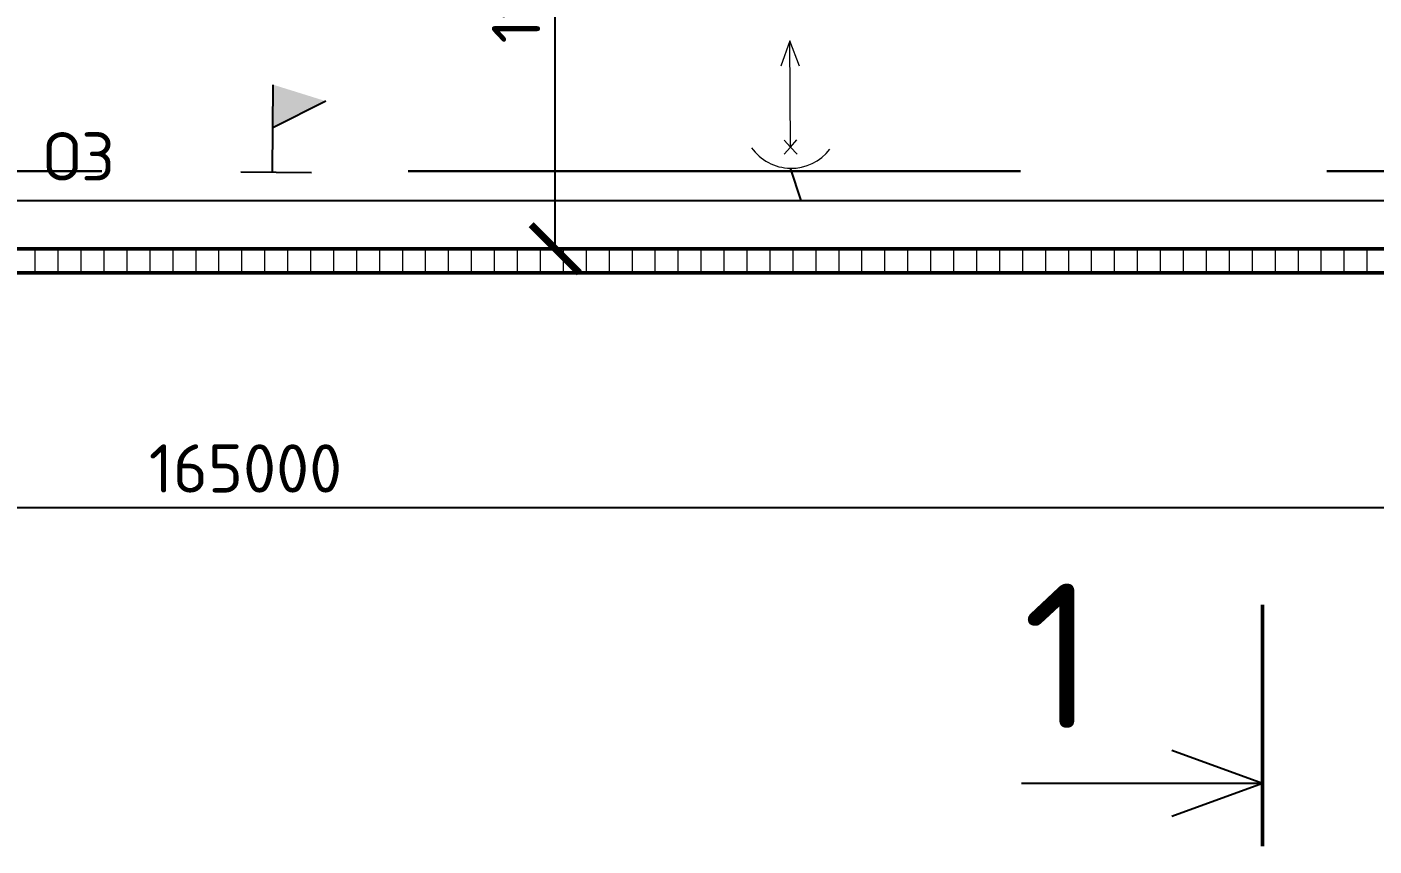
# Model space of a CAD drawing. Header units: millimetres. Extents: x -782 to 10910, y 3841 to 13237.
# Drawn here: x 1093.2 to 1149.1, y 8285 to 8319 of the extents above; entities that cross this region are included whole.
import ezdxf

# ---------------------------------------------------------------- set-up
doc = ezdxf.new("R2010")
doc.units = ezdxf.units.MM
doc.linetypes.add('штриховая2', pattern=[9.525, 6.35, -3.175])
doc.layers.add('1', color=7, linetype='Continuous')
doc.layers.add('красный', color=1, linetype='Continuous', lineweight=30)
doc.layers.add('Тонкая 0.3', color=140, linetype='Continuous', lineweight=25)
doc.styles.add('2.5', font='isocpeur.ttf', dxfattribs={"height": 2})
doc.styles.add('Isocpeur', font='isocpeur.ttf')
doc.dimstyles.new('М500 стройгенп', dxfattribs={"dimtxt": 2, "dimasz": 2, "dimexe": 1.25, "dimexo": 0.625, "dimtad": 1, "dimlfac": 500, "dimtxsty": '2.5', "dimblk": 'ARCHTICK', "dimcen": 2.5, "dimadec": 0, "dimazin": 0, "dimtfac": 1, "dimtmove": 0, "dimatfit": 3, "dimfxl": 1, "dimarcsym": 0})

# ---------------------------------------------------------------- blocks, each defined once
blk = doc.blocks.new('_ArchTick')
at = {"color": 0, "linetype": 'ByBlock', "const_width": 0.15}
blk.add_lwpolyline([(-0.5, -0.5), (0.5, 0.5)], dxfattribs=at)
blk = doc.blocks.new('*D675')
at = {"color": 0, "lineweight": -2, "transparency": 16777216}
for p, q in [((1113.201, 8333.025), (1116.405, 8333.025)), ((1115.155, 8309.811), (1115.155, 8333.025)), ((1113.201, 8309.811), (1116.405, 8309.811))]:
    blk.add_line(p, q, dxfattribs=at)
at = {"layer": 'Defpoints', "color": 0, "lineweight": -3, "transparency": 16777216}
for p in [(1112.576, 8333.025), (1115.155, 8333.025), (1112.576, 8309.811)]:
    blk.add_point(p, dxfattribs=at)
at = {"color": 0, "lineweight": -2, "transparency": 16777216, "xscale": 2, "yscale": 2, "zscale": 2}
for p, rotation in [((1115.155, 8333.025), 90), ((1115.155, 8309.811), 270)]:
    blk.add_blockref('_ArchTick', p, dxfattribs=dict(at, rotation=rotation))
at = {"color": 0, "lineweight": 20, "transparency": 16777216, "insert": (1113.53, 8321.418), "char_height": 2, "attachment_point": 5, "rotation": 90, "style": '2.5'}
blk.add_mtext('11600', dxfattribs=at)
blk = doc.blocks.new('*D669')
at = {"color": 0, "lineweight": -2, "transparency": 16777216}
for p, q in [((938.705, 8308.186), (938.705, 8297.825)), ((1270.298, 8308.186), (1270.298, 8297.825)), ((938.705, 8299.075), (1270.298, 8299.075))]:
    blk.add_line(p, q, dxfattribs=at)
at = {"layer": 'Defpoints', "color": 0, "lineweight": -3, "transparency": 16777216}
for p in [(938.705, 8308.811), (1270.298, 8308.811), (1270.298, 8299.075)]:
    blk.add_point(p, dxfattribs=at)
at = {"color": 0, "lineweight": -2, "transparency": 16777216, "xscale": 2, "yscale": 2, "zscale": 2, "rotation": 180}
blk.add_blockref('_ArchTick', (938.705, 8299.075), dxfattribs=at)
at = {"color": 0, "lineweight": -2, "transparency": 16777216, "xscale": 2, "yscale": 2, "zscale": 2}
blk.add_blockref('_ArchTick', (1270.298, 8299.075), dxfattribs=at)
at = {"color": 0, "lineweight": 20, "transparency": 16777216, "insert": (1102.309, 8300.7), "char_height": 2, "attachment_point": 5, "style": '2.5'}
blk.add_mtext('165000', dxfattribs=at)

msp = doc.modelspace()

# ---------------------------------------------------------------- hatches: boundary and pattern name
at = {"lineweight": 20}
h = msp.add_hatch(dxfattribs=at)
h.set_pattern_fill('ANSI31', color=256, scale=0.3, angle=45)
h.set_pattern_definition([(90, (-1240.9895, 5250.0148), (-0.9525, 2e-16), [])])
h.paths.add_polyline_path([(1270.298085, 8582.753886), (1269.298085, 8582.753886), (938.705448, 8582.753886), (939.705448, 8581.753886), (1269.298085, 8581.753886)])
h.paths.add_polyline_path([(1269.298085, 8309.810933), (939.705448, 8309.810933), (938.705448, 8308.810933), (1270.298085, 8308.810933)])
at = {"layer": 'Тонкая 0.3', "ltscale": 5}
msp.add_hatch(color=7, dxfattribs=at).paths.add_polyline_path([(1103.461866, 8316.607418), (1103.448138, 8314.816231), (1105.635288, 8315.929463)])

# ---------------------------------------------------------------- linework, layer by layer
at = {"linetype": 'штриховая2', "lineweight": 30, "ltscale": 4}
msp.add_line((994.755842, 8313.025044), (1194.705448, 8313.025044), dxfattribs=at)
at = {"color": 1, "lineweight": 25}
for p, q in [((1124.90314, 8313.145634), (1125.346082, 8311.810929)), ((969.258503, 8311.810929), (1220.397229, 8311.810929))]:
    msp.add_line(p, q, dxfattribs=at)
at = {"lineweight": 50}
for p, q in [((1270.298085, 8308.810933), (938.705448, 8308.810933)), ((1144.4917, 8285.045815), (1144.4917, 8295.045815))]:
    msp.add_line(p, q, dxfattribs=at)
for q in [(1140.732929, 8289.00924), (1134.4917, 8287.641159), (1140.732929, 8286.273079)]:
    msp.add_line((1144.4917, 8287.641159), q)
msp.add_lwpolyline([(1269.298085, 8333.025044), (1269.298085, 8309.810933), (939.705448, 8309.810933), (939.705448, 8581.753886), (1269.298085, 8581.753886), (1269.298085, 8557.025044)], dxfattribs=at)
at = {"layer": 'красный', "color": 1, "lineweight": 20}
for p, q in [((1124.879799, 8318.432477), (1124.513876, 8317.373522)), ((1125.291214, 8317.379807), (1124.879799, 8318.432477)), ((1124.915457, 8314.022628), (1124.879799, 8318.432477)), ((1124.915457, 8314.022628), (1124.647067, 8314.316476)), ((1124.915457, 8314.022628), (1124.651854, 8313.72448)), ((1124.915457, 8314.022628), (1125.179059, 8314.320777)), ((1124.915457, 8314.022628), (1125.183846, 8313.728781))]:
    msp.add_line(p, q, dxfattribs=at)
msp.add_arc((1124.943033, 8315.164308), 2.019068, 215.2743624, 322.4613832, dxfattribs=at)
at = {"layer": 'Тонкая 0.3', "color": 7, "ltscale": 5}
for p, q in [((1103.434411, 8313.025044), (1103.461866, 8316.607418)), ((1105.635288, 8315.929463), (1103.448138, 8314.816231)), ((1102.116615, 8312.994941), (1105.051551, 8312.972448))]:
    msp.add_line(p, q, dxfattribs=at)

# ---------------------------------------------------------------- texts
at = {"insert": (1137.545217, 8289.927319), "char_height": 6, "attachment_point": 9, "style": '2.5'}
msp.add_mtext_dynamic_manual_height_columns('\\A1;1', width=13.55974787, gutter_width=12.5, heights=[0], dxfattribs=at)
at = {"layer": '1', "insert": (1093.92588, 8314.636593), "char_height": 2, "width": 335.51997649, "attachment_point": 1, "style": 'Isocpeur'}
msp.add_mtext('ОЗ', dxfattribs=at)

# ---------------------------------------------------------------- dimensions: what is measured, and where the dimension line sits
at = {"lineweight": 20}
dim = msp.add_linear_dim(base=(1115.155242, 8333.025044), p1=(1112.575909, 8309.810933), p2=(1112.575909, 8333.025044), angle=90, text='11600', dimstyle='М500 стройгенп', dxfattribs=at)
dim.commit()
dim.dimension.update_dxf_attribs({"geometry": '*D675', "text_midpoint": (1113.530242, 8321.417988)})
dim = msp.add_linear_dim(base=(1270.298085, 8299.07507), p1=(938.705448, 8308.810933), p2=(1270.298085, 8308.810933), text='165000', dimstyle='М500 стройгенп', dxfattribs=at)
dim.commit()
dim.dimension.update_dxf_attribs({"geometry": '*D669', "text_midpoint": (1102.308949, 8299.07507), "dimtype": 160})

doc.saveas('drawing.dxf')
